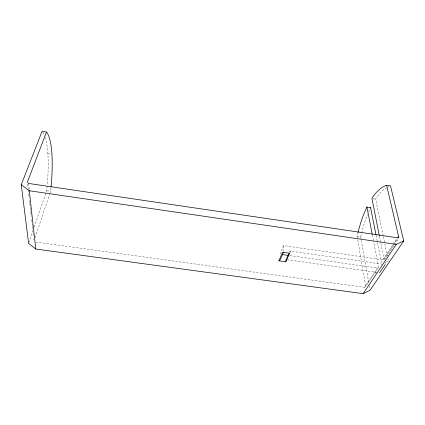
<?xml version="1.0" encoding="UTF-8"?>
<svg xmlns="http://www.w3.org/2000/svg" width="425" height="425" viewBox="0 0 425 425"><rect width="100%" height="100%" fill="white"/><g stroke="black" fill="none" stroke-linecap="round" stroke-linejoin="round"><path stroke-width="0.32" stroke-dasharray="2.12 1.59" d="M385.316 263.898L385.842 261.311M35.089 237.575L49.571 194.427M49.783 193.8L50.623 191.298A73.998 16.713 -81.2 0 0 51 187.606M28.836 242.776L32.922 230.86L32.47 226.87M34.207 227.093L46.676 190.719A74.056 17.329 -81.1 0 0 47.159 185.799M279.937 254.235L283.645 245.597L382.898 259.787L384.025 258.852L393.183 245.108M290.169 252.864L290.939 251.148L289.6 252.094L289.531 250.947L381.092 263.962L381.321 265.12M383.132 235.896L375.594 198.847A69.546 28.64 -82.5 0 1 386.378 187.744M35.758 242.08L364.586 287.305L377.427 268.01L378.537 267.075L373.676 241.91M382.898 259.787L392.774 244.949M393.141 244.396L397.168 238.351M364.586 287.305L365.67 286.376L378.537 267.075M393.55 244.561L397.582 238.51M384.253 259.983L394.172 245.151M394.538 244.603L398.581 238.563M289.754 255.622L377.427 268.01M287.077 259.728L377.91 272.494M386.383 261.386L388.551 261.699L387.871 258.474M46.676 190.719L50.623 191.298M358.062 232.443A69.594 28.156 -82.5 0 0 357.191 236.22L360.735 236.741L368.815 283.055M47.839 153.457L51.93 154.084M372.959 198.757L375.418 199.134M383.27 236.544L387.329 255.893M379.397 236.162L384.025 258.852M376.125 235.514L377.416 242M377.543 242.648L381.804 264.053M372.305 234.812L373.548 241.267M375.61 272.17L375.828 273.317M369.272 285.664L369.952 289.574M357.191 236.22L365.67 286.376M27.625 184.067L28.22 189.337M28.294 189.996L28.666 193.29M28.741 193.949L29.192 197.896M29.49 200.531L29.787 203.166M29.862 203.825L30.828 212.383M30.903 213.042L31.354 216.994M31.652 219.629L31.875 221.606M32.172 224.235L32.396 226.212M33.219 233.458L33.442 235.434M33.814 238.722L33.963 240.04M28.587 183.451L29.245 189.369M283.645 245.597L283.942 251.292M360.735 236.741A69.546 28.64 -82.5 0 1 367.577 214.296M368.576 211.921A69.546 28.64 -82.5 0 1 370.409 207.931M387.924 186.894A69.546 28.64 -82.5 0 1 388.96 186.426M42.808 132.297A74.056 17.329 -81.1 0 1 44.529 135.639M45.146 137.339A74.056 17.329 -81.1 0 1 47.218 185.188"/><path stroke-width="0.64" d="M46.468 132.026L27.402 182.097L28.587 183.451L397.529 237.803L398.682 236.863L386.607 185.263L390.517 185.874L403.75 240.943L370.069 290.227L363.131 293.664L35.774 249.029L28.618 243.403L21.25 184.753L42.064 131.336L46.468 132.026A73.998 16.713 -81.2 0 1 51.058 186.995M278.864 260.844L282.588 252.243L289.669 253.247L285.818 261.821L278.864 260.844L280.203 259.898L283.443 252.439M289.09 253.242L285.754 260.674L285.818 261.821M375.998 234.866L370.573 207.618L366.945 207.065L366.78 207.379A69.594 28.156 -82.5 0 0 358.062 232.443M370.409 207.931L370.573 207.618M397.949 237.963L398.682 236.863M363.131 293.664L396.281 244.359L403.75 240.943M379.631 272.738L385.183 264.547M282.556 254.607L288.442 255.436M21.25 184.753L29.277 190.74L396.281 244.359M379.265 235.514L371.907 198.278A69.594 28.156 -82.5 0 1 386.607 185.263M366.945 207.065L372.178 234.17M29.277 190.74L35.774 249.029"/></g></svg>
